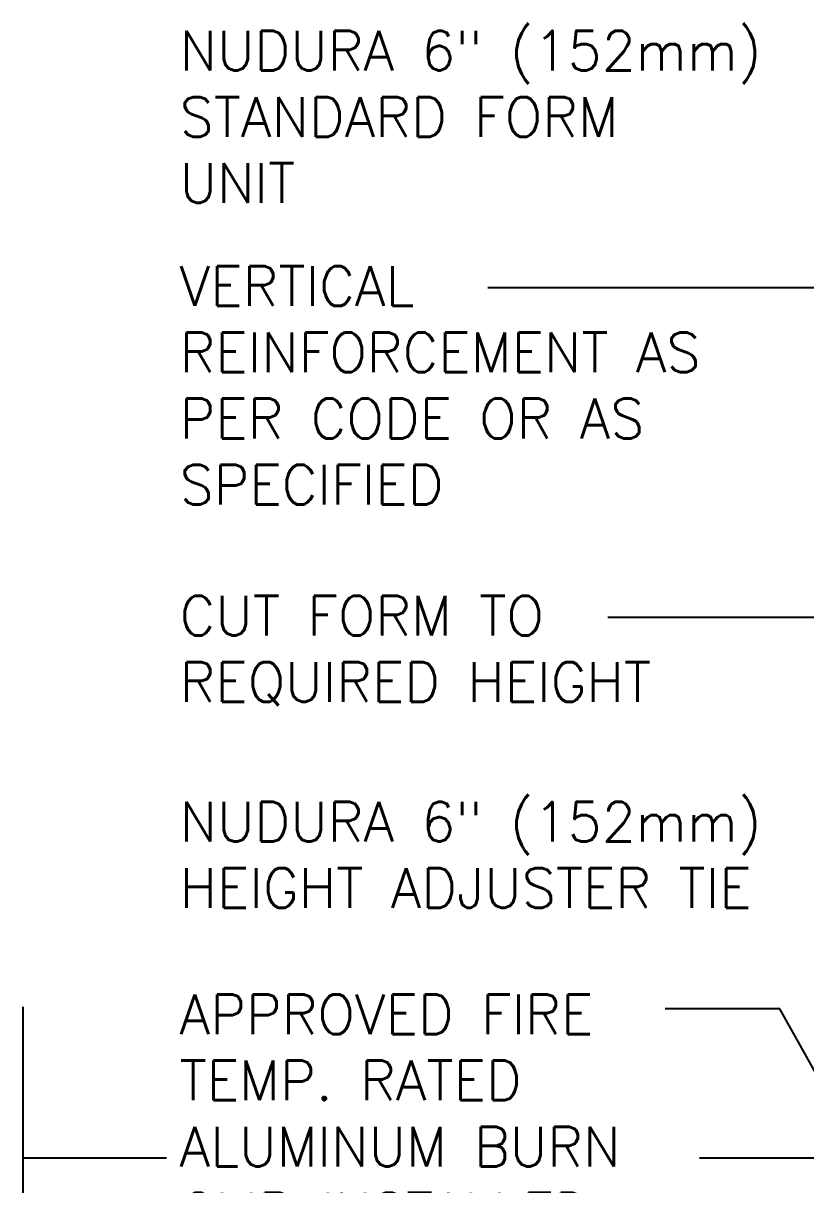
# Model space of a CAD drawing. Header units: inches. Extents: x 82.8 to 134.1, y 273.1 to 353.4.
# Drawn here: x 83.83 to 98.6, y 328.44 to 350.38 of the extents above; entities that cross this region are included whole.
import ezdxf

# ---------------------------------------------------------------- set-up
doc = ezdxf.new("R2010")
doc.units = ezdxf.units.IN
doc.header["$LTSCALE"] = 0.5
doc.header["$MEASUREMENT"] = 0
doc.layers.add('LINE9', color=9, linetype='Continuous')
doc.layers.add('TEXT', color=4, linetype='Continuous')
doc.styles.add('DIM', font='romans.shx', dxfattribs={"width": 0.7})
doc.styles.get("Standard").update_dxf_attribs({"font": 'romans.shx'})
doc.dimstyles.new('ext_12', dxfattribs={"dimscale": 12, "dimtxt": 0.075, "dimasz": 0.09375, "dimexe": 0.09375, "dimexo": 0.0625, "dimgap": 0.0625, "dimtad": 1, "dimdec": 1, "dimzin": 2, "dimdsep": 46, "dimlunit": 4, "dimtxsty": 'DIM', "dimcen": 0.09, "dimdle": 0.09375, "dimclrt": 4, "dimadec": 0, "dimazin": 0, "dimtfac": 1, "dimtdec": 1, "dimtmove": 2, "dimatfit": 3, "dimfxl": 0, "dimfrac": 2, "dimtolj": 1, "dimtzin": 0, "dimarcsym": 0})
doc.dimstyles.get("Standard").update_dxf_attribs({"dimtxt": 0.18, "dimasz": 0.18, "dimexe": 0.18, "dimexo": 0.0625, "dimgap": 0.09, "dimtad": 0, "dimtih": 1, "dimtoh": 1, "dimdec": 4, "dimzin": 0, "dimdsep": 46, "dimtxsty": 'Standard', "dimcen": 0.09, "dimadec": 0, "dimazin": 0, "dimtfac": 1, "dimtdec": 4, "dimtofl": 0, "dimtmove": 0, "dimatfit": 3, "dimfxl": 0, "dimtolj": 1, "dimtzin": 0, "dimarcsym": 0})

msp = doc.modelspace()

# ---------------------------------------------------------------- linework, layer by layer
at = {"layer": 'LINE9'}
for p, q in [((83.826, 324.735), (83.826, 331.795)), ((86.528, 328.936), (83.826, 328.936)), ((102.451, 328.936), (96.592, 328.936))]:
    msp.add_line(p, q, dxfattribs=at)

# ---------------------------------------------------------------- texts
at = {"layer": 'TEXT', "char_height": 0.75, "attachment_point": 4}
for s, insert, width in [('\\A1;NUDURA 6" (152mm) STANDARD FORM \\PUNIT', (86.778, 348.609), 12.87555), ('VERTICAL REINFORCEMENT AS PER CODE OR AS SPECIFIED ', (86.778, 343.536), 12.87555), ('\\A1;CUT FORM TO REQUIRED HEIGHT', (86.778, 338.525), 12.87555), ('\\A1;NUDURA 6" (152mm) HEIGHT ADJUSTER TIE', (86.778, 334.668), 12.87555), ('\\A1;APPROVED FIRE TEMP. RATED ALUMINUM BURN CLIP INSTALLED AS  SPECIFIED', (86.778, 329.156), 10.11558)]:
    msp.add_mtext(s, dxfattribs=dict(at, insert=insert, width=width))

# ---------------------------------------------------------------- leaders
at = {"layer": 'TEXT'}
for points, dimstyle, override in [([(106.774, 345.377), (92.601, 345.377)], 'ext_12', {"dimgap": 0.0625, "dimtad": 0}), ([(103.852, 333.436), (99.19, 339.153), (94.867, 339.153)], 'Standard', {"dimscale": 12, "dimtxt": 0.09375, "dimasz": 0.09375, "dimexe": 0.09375, "dimgap": 0.0625, "dimtad": 0, "dimjust": 1, "dimtih": 0, "dimtoh": 0, "dimdec": 1, "dimzin": 3, "dimlunit": 4, "dimtxsty": 'DIM', "dimdle": 0.09375, "dimclrt": 4, "dimtdec": 1, "dimtofl": 1, "dimtmove": 2, "dimfrac": 2}), ([(99.905, 328.54), (98.112, 331.758), (95.945, 331.758)], 'Standard', {"dimscale": 12, "dimtxt": 0.09375, "dimasz": 0.09375, "dimexe": 0.09375, "dimgap": 0.0625, "dimtad": 0, "dimjust": 1, "dimtih": 0, "dimtoh": 0, "dimdec": 1, "dimzin": 3, "dimlunit": 4, "dimtxsty": 'DIM', "dimdle": 0.09375, "dimclrt": 4, "dimtdec": 1, "dimtofl": 1, "dimtmove": 2, "dimfrac": 2})]:
    msp.add_leader(points, dimstyle=dimstyle, override=override, dxfattribs=at)

doc.saveas('drawing.dxf')
